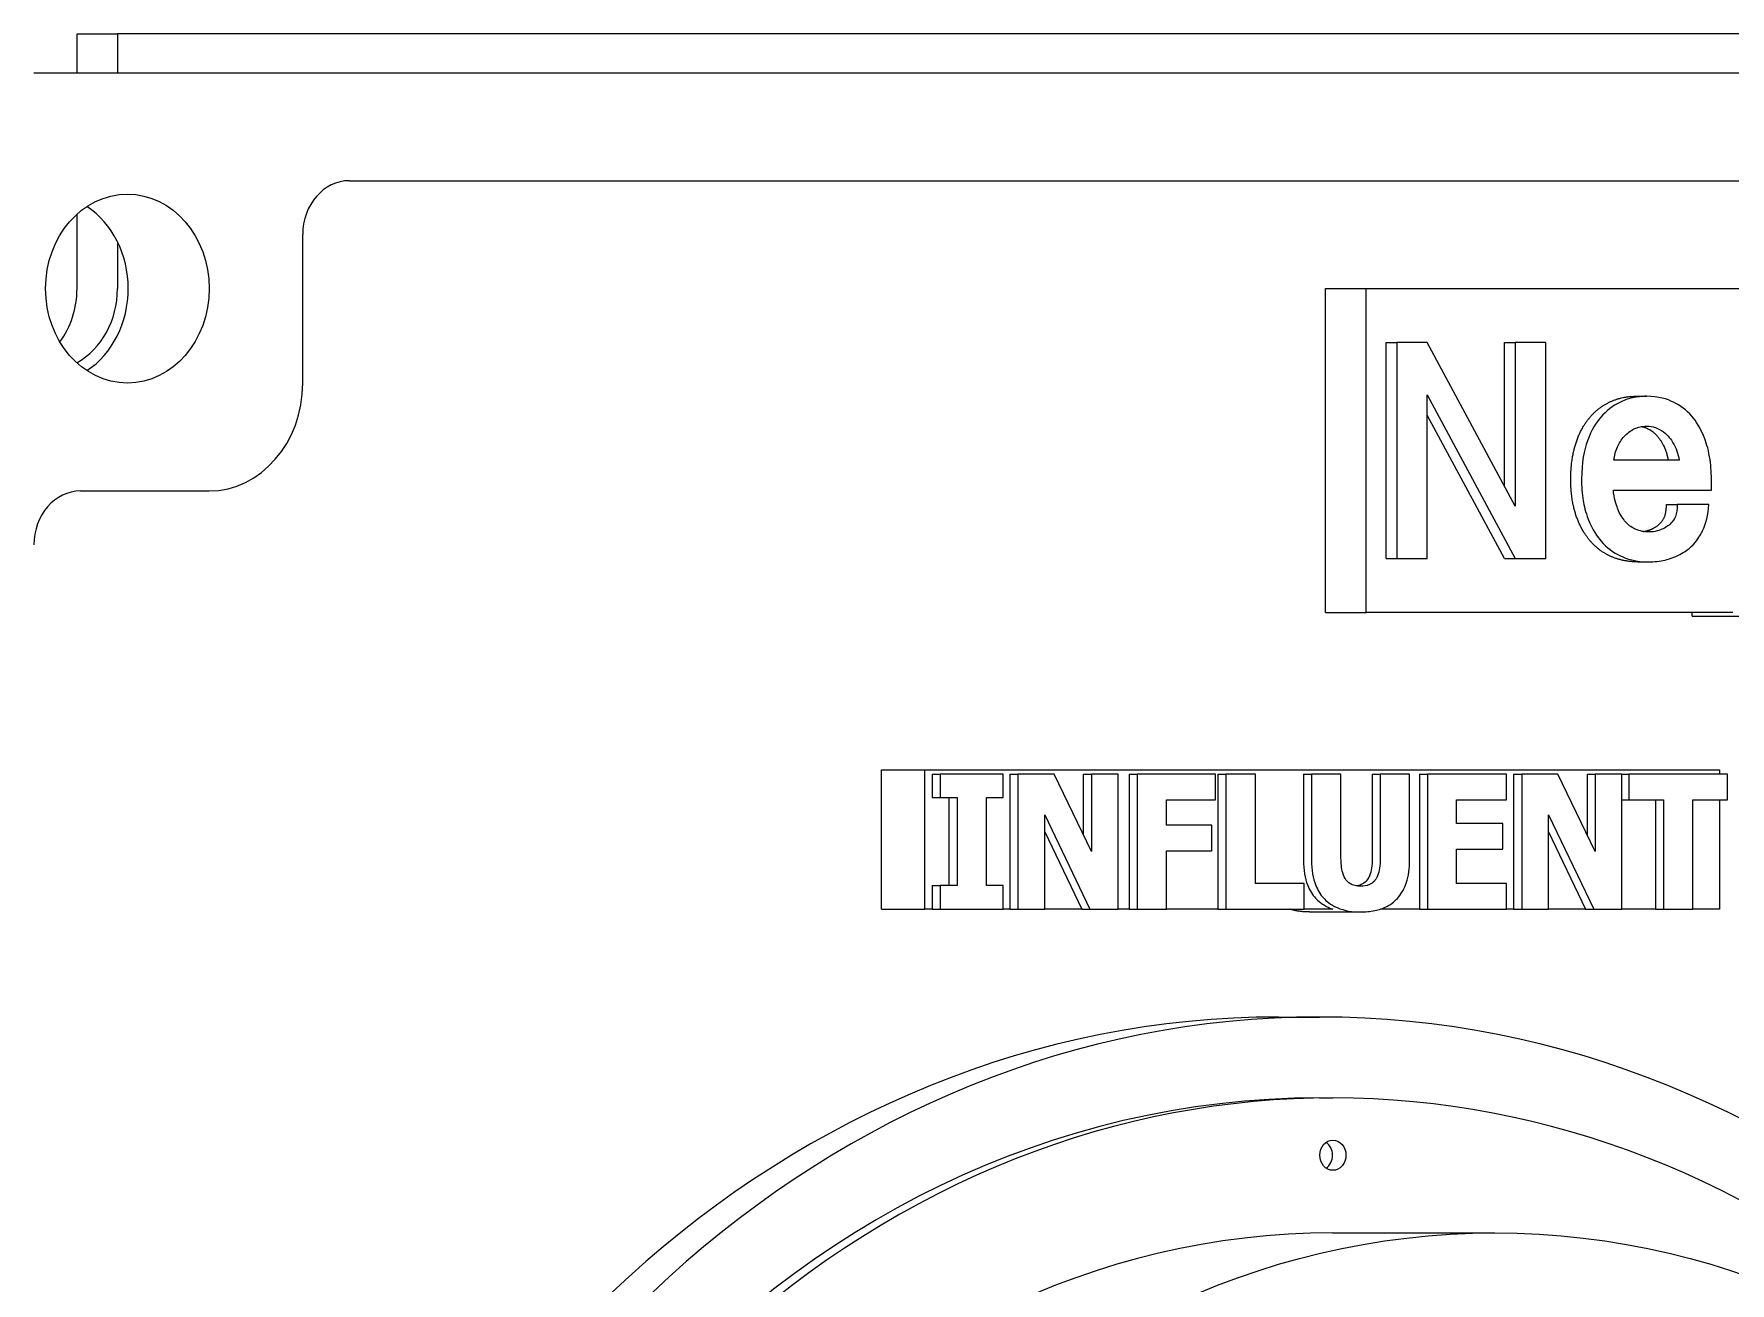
# Model space of a CAD drawing. Header units: inches. Extents: x 20 to 536, y 8 to 344.
# Drawn here: x 120.625 to 124.553, y 125.481 to 128.375 of the extents above; entities that cross this region are included whole.
import ezdxf

# ---------------------------------------------------------------- set-up
doc = ezdxf.new("R2010")
doc.units = ezdxf.units.IN
doc.header["$LTSCALE"] = 16
doc.header["$MEASUREMENT"] = 0
doc.layers.add('Visible (ANSI)', color=7, linetype='Continuous', lineweight=50)

msp = doc.modelspace()

# ---------------------------------------------------------------- linework, layer by layer
at = {"layer": 'Visible (ANSI)', "linetype": 'Continuous', "lineweight": 18}
for p, q in [((120.72467, 128.37531), (120.81842, 128.37531)), ((120.72467, 128.28531), (120.72467, 128.37531)), ((120.81842, 128.37531), (120.81842, 128.28531)), ((131.90354, 128.37531), (120.81842, 128.37531)), ((120.62487, 128.28531), (132.31621, 128.28531)), ((121.35558, 128.03528), (131.5855, 128.03528)), ((120.72467, 127.78531), (120.72467, 127.95762)), ((121.24732, 127.56656), (121.24732, 127.91028)), ((120.81842, 127.89372), (120.81842, 127.78531)), ((123.61633, 127.78528), (123.71008, 127.78528)), ((123.61633, 127.03528), (123.61633, 127.78528)), ((123.71008, 127.78528), (129.23099, 127.78528)), ((123.71008, 127.03528), (123.71008, 127.78528)), ((123.75654, 127.16028), (123.75654, 127.66028)), ((123.75654, 127.66028), (123.78154, 127.66028)), ((123.78154, 127.66028), (123.78154, 127.16028)), ((123.85166, 127.66028), (123.78154, 127.66028)), ((124.05546, 127.28123), (123.85166, 127.66028)), ((124.03046, 127.66028), (124.05546, 127.66028)), ((124.03046, 127.32773), (124.03046, 127.66028)), ((124.12602, 127.66028), (124.05546, 127.66028)), ((124.05546, 127.66028), (124.05546, 127.28123)), ((124.12602, 127.16028), (124.12602, 127.66028)), ((123.85166, 127.53882), (124.05546, 127.16028)), ((123.85166, 127.16028), (123.85166, 127.53882)), ((124.33443, 127.53578), (124.35943, 127.53578)), ((124.03046, 127.16028), (123.85166, 127.49238)), ((124.43525, 127.38801), (124.28361, 127.38801)), ((120.73315, 127.31656), (121.03082, 127.31656)), ((124.28274, 127.31868), (124.50976, 127.31868)), ((124.50976, 127.31868), (124.50976, 127.34348)), ((124.40587, 127.28477), (124.43087, 127.28477)), ((124.50406, 127.28477), (124.43087, 127.28477)), ((123.75654, 127.16028), (123.78154, 127.16028)), ((123.78154, 127.16028), (123.85166, 127.16028)), ((124.03046, 127.16028), (124.05546, 127.16028)), ((124.05546, 127.16028), (124.12602, 127.16028)), ((124.33969, 127.15218), (124.36469, 127.15218)), ((123.61633, 127.03528), (123.71008, 127.03528)), ((124.55908, 127.03528), (123.71008, 127.03528)), ((124.46533, 127.02667), (124.46533, 127.03528)), ((124.46533, 127.02667), (124.58408, 127.02667)), ((122.58796, 126.34778), (122.58796, 126.67028)), ((122.58796, 126.67028), (122.68796, 126.67028)), ((122.68796, 126.67028), (124.52826, 126.67028)), ((122.68796, 126.34778), (122.68796, 126.67028)), ((122.70509, 126.66078), (122.70509, 126.60624)), ((122.70509, 126.66078), (122.72384, 126.66078)), ((122.8697, 126.66078), (122.72384, 126.66078)), ((122.72384, 126.66078), (122.72384, 126.60624)), ((122.8697, 126.60624), (122.8697, 126.66078)), ((122.88512, 126.66078), (122.88512, 126.34778)), ((122.88512, 126.66078), (122.90387, 126.66078)), ((122.98734, 126.66078), (122.90387, 126.66078)), ((122.90387, 126.66078), (122.90387, 126.34778)), ((123.07389, 126.48145), (122.98734, 126.66078)), ((123.05514, 126.66078), (123.05514, 126.5203)), ((123.05514, 126.66078), (123.07389, 126.66078)), ((123.13605, 126.66078), (123.07389, 126.66078)), ((123.07389, 126.66078), (123.07389, 126.48145)), ((123.13605, 126.34778), (123.13605, 126.66078)), ((123.16135, 126.66078), (123.16135, 126.34778)), ((123.16135, 126.66078), (123.1801, 126.66078)), ((123.36155, 126.66078), (123.1801, 126.66078)), ((123.1801, 126.66078), (123.1801, 126.34778)), ((123.36155, 126.60117), (123.36155, 126.66078)), ((123.36686, 126.66078), (123.36686, 126.34778)), ((123.36686, 126.66078), (123.38561, 126.66078)), ((123.4537, 126.66078), (123.38561, 126.66078)), ((123.38561, 126.66078), (123.38561, 126.34778)), ((123.4537, 126.40738), (123.4537, 126.66078)), ((123.56511, 126.66078), (123.56511, 126.4609)), ((123.56511, 126.66078), (123.58386, 126.66078)), ((123.65196, 126.66078), (123.58386, 126.66078)), ((123.58386, 126.66078), (123.58386, 126.4609)), ((123.65196, 126.46547), (123.65196, 126.66078)), ((123.72415, 126.66078), (123.72415, 126.46547)), ((123.72415, 126.66078), (123.7429, 126.66078)), ((123.811, 126.66078), (123.7429, 126.66078)), ((123.7429, 126.66078), (123.7429, 126.46547)), ((123.811, 126.46116), (123.811, 126.66078)), ((123.83344, 126.66078), (123.83344, 126.34778)), ((123.83344, 126.66078), (123.85219, 126.66078)), ((124.03539, 126.66078), (123.85219, 126.66078)), ((123.85219, 126.66078), (123.85219, 126.34778)), ((124.03539, 126.60117), (124.03539, 126.66078)), ((124.05169, 126.66078), (124.05169, 126.34778)), ((124.05169, 126.66078), (124.07044, 126.66078)), ((124.15391, 126.66078), (124.07044, 126.66078)), ((124.07044, 126.66078), (124.07044, 126.34778)), ((124.24046, 126.48145), (124.15391, 126.66078)), ((124.22171, 126.66078), (124.22171, 126.5203)), ((124.22171, 126.66078), (124.24046, 126.66078)), ((124.30263, 126.66078), (124.24046, 126.66078)), ((124.24046, 126.66078), (124.24046, 126.48145)), ((124.30263, 126.34778), (124.30263, 126.66078)), ((124.30263, 126.66078), (124.31856, 126.66078)), ((124.54701, 126.66078), (124.31856, 126.66078)), ((124.31856, 126.66078), (124.31856, 126.60117)), ((124.52826, 126.67028), (124.52826, 126.66078)), ((124.54701, 126.60117), (124.54701, 126.66078)), ((122.70509, 126.60624), (122.72384, 126.60624)), ((122.72384, 126.60624), (122.76272, 126.60624)), ((122.74397, 126.60624), (122.74397, 126.40231)), ((122.76272, 126.60624), (122.76272, 126.40231)), ((122.83082, 126.60624), (122.8697, 126.60624)), ((122.83082, 126.40231), (122.83082, 126.60624)), ((122.96603, 126.56591), (123.07059, 126.34778)), ((122.96603, 126.34778), (122.96603, 126.56591)), ((123.24776, 126.60117), (123.36155, 126.60117)), ((123.24776, 126.54207), (123.24776, 126.60117)), ((123.91985, 126.54613), (123.91985, 126.60117)), ((123.91985, 126.60117), (124.03539, 126.60117)), ((124.13261, 126.34778), (124.13261, 126.56591)), ((124.13261, 126.56591), (124.23717, 126.34778)), ((124.30263, 126.60117), (124.31856, 126.60117)), ((124.31856, 126.60117), (124.39874, 126.60117)), ((124.37999, 126.60117), (124.37999, 126.34778)), ((124.39874, 126.60117), (124.39874, 126.34778)), ((124.46683, 126.60117), (124.54701, 126.60117)), ((124.46683, 126.34778), (124.46683, 126.60117)), ((124.52826, 126.60117), (124.52826, 126.34778)), ((122.96603, 126.5268), (123.05184, 126.34778)), ((123.35254, 126.54207), (123.24776, 126.54207)), ((123.35254, 126.48246), (123.35254, 126.54207)), ((124.02639, 126.54613), (123.91985, 126.54613)), ((124.02639, 126.48652), (124.02639, 126.54613)), ((124.13261, 126.5268), (124.21842, 126.34778)), ((123.91985, 126.48652), (124.02639, 126.48652)), ((123.91985, 126.40738), (123.91985, 126.48652)), ((123.24776, 126.34778), (123.24776, 126.48246)), ((123.24776, 126.48246), (123.35254, 126.48246)), ((122.70509, 126.40231), (122.70509, 126.34778)), ((122.70509, 126.40231), (122.72384, 126.40231)), ((122.72384, 126.40231), (122.72384, 126.34778)), ((122.76272, 126.40231), (122.72384, 126.40231)), ((122.8697, 126.40231), (122.83082, 126.40231)), ((122.8697, 126.34778), (122.8697, 126.40231)), ((123.56639, 126.40738), (123.4537, 126.40738)), ((123.56639, 126.34778), (123.56639, 126.40738)), ((124.03539, 126.40738), (123.91985, 126.40738)), ((124.03539, 126.34778), (124.03539, 126.40738)), ((122.58796, 126.34778), (122.68796, 126.34778)), ((122.70509, 126.34778), (122.68796, 126.34778)), ((122.70509, 126.34778), (122.72384, 126.34778)), ((122.72384, 126.34778), (122.8697, 126.34778)), ((122.88512, 126.34778), (122.8697, 126.34778)), ((122.88512, 126.34778), (122.90387, 126.34778)), ((122.90387, 126.34778), (122.96603, 126.34778)), ((123.05184, 126.34778), (122.96603, 126.34778)), ((123.05184, 126.34778), (123.07059, 126.34778)), ((123.07059, 126.34778), (123.13605, 126.34778)), ((123.16135, 126.34778), (123.13605, 126.34778)), ((123.16135, 126.34778), (123.1801, 126.34778)), ((123.1801, 126.34778), (123.24776, 126.34778)), ((123.36686, 126.34778), (123.24776, 126.34778)), ((123.36686, 126.34778), (123.38561, 126.34778)), ((123.38561, 126.34778), (123.56639, 126.34778)), ((123.63324, 126.34778), (123.56639, 126.34778)), ((123.57868, 126.34118), (123.69743, 126.34118)), ((123.83344, 126.34778), (123.74339, 126.34778)), ((123.83344, 126.34778), (123.85219, 126.34778)), ((123.85219, 126.34778), (124.03539, 126.34778)), ((124.05169, 126.34778), (124.03539, 126.34778)), ((124.05169, 126.34778), (124.07044, 126.34778)), ((124.07044, 126.34778), (124.13261, 126.34778)), ((124.21842, 126.34778), (124.13261, 126.34778)), ((124.21842, 126.34778), (124.23717, 126.34778)), ((124.23717, 126.34778), (124.30263, 126.34778)), ((124.37999, 126.34778), (124.30263, 126.34778)), ((124.37999, 126.34778), (124.39874, 126.34778)), ((124.39874, 126.34778), (124.46683, 126.34778)), ((124.52826, 126.34778), (124.46683, 126.34778)), ((123.50811, 126.09778), (123.60186, 126.09778)), ((123.60186, 125.91028), (123.63311, 125.91028)), ((123.63311, 125.59778), (124.00811, 125.59778))]:
    msp.add_line(p, q, dxfattribs=at)
for centre, major_axis, start_param, end_param in [((121.35558, 127.91028), (0, 0.125), 0, 1.5707963), ((120.65387, 127.78531), (0, 0.21875), 3.6592798, 5.7654982), ((120.56012, 127.78531), (0, 0.19), 4.0039916, 4.712389), ((120.65387, 127.78531), (0, -0.19), 0.44108, 1.5707963), ((121.03082, 127.56656), (0, -0.25), 0, 1.5707963), ((120.73315, 127.19156), (0, 0.125), 0, 1.5707963), ((123.63311, 123.28528), (0, -2.625), 2.2764175, 6.2422992), ((123.50811, 123.28528), (0, 2.8125), 0, 2.665656), ((123.60186, 123.28528), (0, 2.8125), 3.6175293, 8.9488413), ((123.60186, 123.28528), (0, -2.625), 3.1415927, 6.2560537), ((123.60186, 125.77767), (0, 0.035), 3.6831736, 5.7416044), ((123.63311, 123.28528), (0, -2.3125), 3.1415927, 6.2831853)]:
    msp.add_ellipse(centre, major_axis=major_axis, ratio=0.8660254, start_param=start_param, end_param=end_param, dxfattribs=at)
for centre, major_axis in [((120.84137, 127.78531), (0, 0.21875)), ((123.63311, 125.77767), (0, -0.035)), ((124.00811, 123.28528), (0, 2.3125))]:
    msp.add_ellipse(centre, major_axis=major_axis, ratio=0.8660254, dxfattribs=at)
for points in [[(124.18411, 127.34398), (124.18411, 127.38801), (124.20558, 127.45886), (124.24546, 127.50845), (124.30156, 127.53578), (124.33443, 127.53578)], [(124.33969, 127.15218), (124.30507, 127.15218), (124.24765, 127.17799), (124.20646, 127.22809), (124.18411, 127.29843), (124.18411, 127.34398)], [(123.57868, 126.34118), (123.55322, 126.34118), (123.53324, 126.34778)]]:
    msp.add_open_spline(points, degree=2, dxfattribs=at)
for points, degree, knots in [([(124.35943, 127.53578), (124.3486, 127.53578), (124.33783, 127.53467), (124.31567, 127.5296), (124.30591, 127.5258), (124.28096, 127.5134), (124.26623, 127.50209), (124.24335, 127.47542), (124.23183, 127.45817), (124.21523, 127.41095), (124.20911, 127.38262), (124.20911, 127.34398)], 3, [-1.4919316, -1.4919316, -1.4919316, -1.4919316, -1.2903014, -1.2903014, -1.0712515, -1.0712515, -0.6411915, -0.6411915, -0.2943902, -0.2943902, 0, 0, 0, 0]), ([(124.50976, 127.34348), (124.50976, 127.36095), (124.50852, 127.37848), (124.5021, 127.41603), (124.49711, 127.43092), (124.48468, 127.46267), (124.47427, 127.47836), (124.45209, 127.504), (124.43783, 127.51475), (124.40773, 127.52904), (124.38753, 127.53578), (124.35943, 127.53578)], 3, [-0.95374288, -0.95374288, -0.95374288, -0.95374288, -0.86423892, -0.86423892, -0.75775194, -0.75775194, -0.52950742, -0.52950742, -0.24718032, -0.24718032, 0, 0, 0, 0]), ([(124.28361, 127.38801), (124.2852, 127.39858), (124.28795, 127.4088), (124.29622, 127.42747), (124.30144, 127.43558), (124.31482, 127.45045), (124.32233, 127.45616), (124.33973, 127.46451), (124.34945, 127.46645), (124.35943, 127.46645)], 3, [-0.31166749, -0.31166749, -0.31166749, -0.31166749, -0.23705054, -0.23705054, -0.16576507, -0.16576507, -0.0878526, -0.0878526, 0, 0, 0, 0]), ([(124.41025, 127.38801), (124.40412, 127.42192), (124.36824, 127.46154), (124.34693, 127.46537)], 2, [0, 0, 0, 1, 1.7795235, 1.7795235, 1.7795235]), ([(124.35943, 127.46645), (124.36654, 127.46645), (124.37358, 127.46547), (124.38696, 127.4611), (124.39307, 127.45788), (124.40931, 127.4456), (124.4166, 127.4352), (124.42804, 127.41589), (124.43265, 127.40238), (124.43525, 127.38801)], 3, [-0.25145744, -0.25145744, -0.25145744, -0.25145744, -0.21404187, -0.21404187, -0.17828382, -0.17828382, -0.11189925, -0.11189925, 0, 0, 0, 0]), ([(124.20911, 127.34398), (124.20911, 127.32722), (124.21024, 127.31033), (124.21481, 127.28298), (124.21808, 127.26787), (124.23418, 127.22612), (124.2458, 127.21017), (124.26738, 127.18529), (124.28225, 127.17409), (124.3133, 127.15941), (124.33455, 127.15218), (124.36469, 127.15218)], 3, [-1.1520732, -1.1520732, -1.1520732, -1.1520732, -0.9328917, -0.9328917, -0.7880369, -0.7880369, -0.5752915, -0.5752915, -0.2652163, -0.2652163, 0, 0, 0, 0]), ([(124.36469, 127.22151), (124.35428, 127.22151), (124.34397, 127.22327), (124.32791, 127.23047), (124.31947, 127.2354), (124.30581, 127.2506), (124.2987, 127.25988), (124.28976, 127.28378), (124.2841, 127.30036), (124.28274, 127.31868)], 3, [-1.9615665, -1.9615665, -1.9615665, -1.9615665, -1.0582577, -1.0582577, -0.4670175, -0.4670175, -0.1401197, -0.1401197, 0, 0, 0, 0]), ([(124.3519, 127.22247), (124.3579, 127.22342), (124.37563, 127.2291), (124.39404, 127.24327), (124.40499, 127.2625), (124.40587, 127.28477)], 2, [0.5018749, 0.5018749, 0.5018749, 1, 2, 3, 4, 4, 4]), ([(124.36469, 127.15218), (124.37744, 127.15218), (124.39013, 127.15352), (124.41243, 127.15876), (124.42447, 127.16258), (124.44675, 127.17445), (124.4597, 127.18284), (124.48134, 127.20819), (124.48705, 127.219), (124.49735, 127.24049), (124.50181, 127.2616), (124.50406, 127.28477)], 3, [-0.51058672, -0.51058672, -0.51058672, -0.51058672, -0.39585732, -0.39585732, -0.30581684, -0.30581684, -0.23379286, -0.23379286, -0.17764071, -0.17764071, 0, 0, 0, 0]), ([(124.43087, 127.28477), (124.43044, 127.27393), (124.42917, 127.26451), (124.42631, 127.25664), (124.42416, 127.25087), (124.41289, 127.2379), (124.406, 127.23279), (124.39046, 127.22532), (124.37889, 127.22151), (124.36469, 127.22151)], 3, [-1.3567512, -1.3567512, -1.3567512, -1.3567512, -0.3873837, -0.3873837, -0.2508201, -0.2508201, -0.1248926, -0.1248926, 0, 0, 0, 0]), ([(123.56511, 126.4609), (123.56511, 126.4504), (123.56582, 126.4398), (123.56907, 126.42027), (123.57142, 126.41126), (123.57927, 126.39147), (123.58536, 126.38153), (123.59897, 126.3668), (123.60856, 126.35804), (123.62708, 126.34996), (123.63014, 126.3488), (123.63324, 126.34778)], 3, [-0.82187798, -0.82187798, -0.82187798, -0.82187798, -0.6544335, -0.6544335, -0.50490958, -0.50490958, -0.30747841, -0.30747841, -0.16166829, -0.16166829, -0.1334877, -0.1334877, -0.1334877, -0.1334877]), ([(123.58386, 126.4609), (123.58386, 126.4504), (123.58457, 126.4398), (123.58782, 126.42027), (123.59017, 126.41126), (123.59802, 126.39147), (123.60411, 126.38153), (123.61772, 126.3668), (123.62731, 126.35804), (123.66004, 126.34376), (123.67906, 126.34118), (123.69743, 126.34118)], 3, [-0.82187798, -0.82187798, -0.82187798, -0.82187798, -0.6544335, -0.6544335, -0.50490958, -0.50490958, -0.30747841, -0.30747841, -0.16166829, -0.16166829, 0, 0, 0, 0]), ([(123.69743, 126.40079), (123.69289, 126.40079), (123.68826, 126.40121), (123.67997, 126.40325), (123.67623, 126.40471), (123.66911, 126.40914), (123.66594, 126.41209), (123.6609, 126.41914), (123.65808, 126.4242), (123.65286, 126.44255), (123.65196, 126.45447), (123.65196, 126.46547)], 3, [-0.35781975, -0.35781975, -0.35781975, -0.35781975, -0.28180287, -0.28180287, -0.21609433, -0.21609433, -0.14668132, -0.14668132, -0.08378729, -0.08378729, 0, 0, 0, 0]), ([(123.72415, 126.46547), (123.72415, 126.4579), (123.72374, 126.45003), (123.72168, 126.43655), (123.72023, 126.43045), (123.71583, 126.41978), (123.7133, 126.41588), (123.7071, 126.40912), (123.70318, 126.40643), (123.6954, 126.40302), (123.69174, 126.40205), (123.68803, 126.40147)], 3, [-0.21736344, -0.21736344, -0.21736344, -0.21736344, -0.17163752, -0.17163752, -0.13475897, -0.13475897, -0.10039019, -0.10039019, -0.05983154, -0.05983154, -0.02725596, -0.02725596, -0.02725596, -0.02725596]), ([(123.7429, 126.46547), (123.7429, 126.4579), (123.74249, 126.45003), (123.74043, 126.43655), (123.73898, 126.43045), (123.73458, 126.41978), (123.73205, 126.41588), (123.72585, 126.40912), (123.72193, 126.40643), (123.71125, 126.40175), (123.70423, 126.40079), (123.69743, 126.40079)], 3, [-0.21736344, -0.21736344, -0.21736344, -0.21736344, -0.17163752, -0.17163752, -0.13475897, -0.13475897, -0.10039019, -0.10039019, -0.05983154, -0.05983154, 0, 0, 0, 0]), ([(123.69743, 126.34118), (123.70841, 126.34118), (123.71956, 126.34207), (123.73975, 126.34627), (123.74902, 126.34927), (123.77027, 126.3601), (123.77891, 126.36803), (123.79308, 126.38489), (123.79903, 126.39586), (123.80892, 126.42489), (123.811, 126.44316), (123.811, 126.46116)], 3, [-0.43360447, -0.43360447, -0.43360447, -0.43360447, -0.37067396, -0.37067396, -0.3160228, -0.3160228, -0.237534, -0.237534, -0.13714171, -0.13714171, 0, 0, 0, 0])]:
    msp.add_open_spline(points, degree=degree, knots=knots, dxfattribs=at)

doc.saveas('drawing.dxf')
